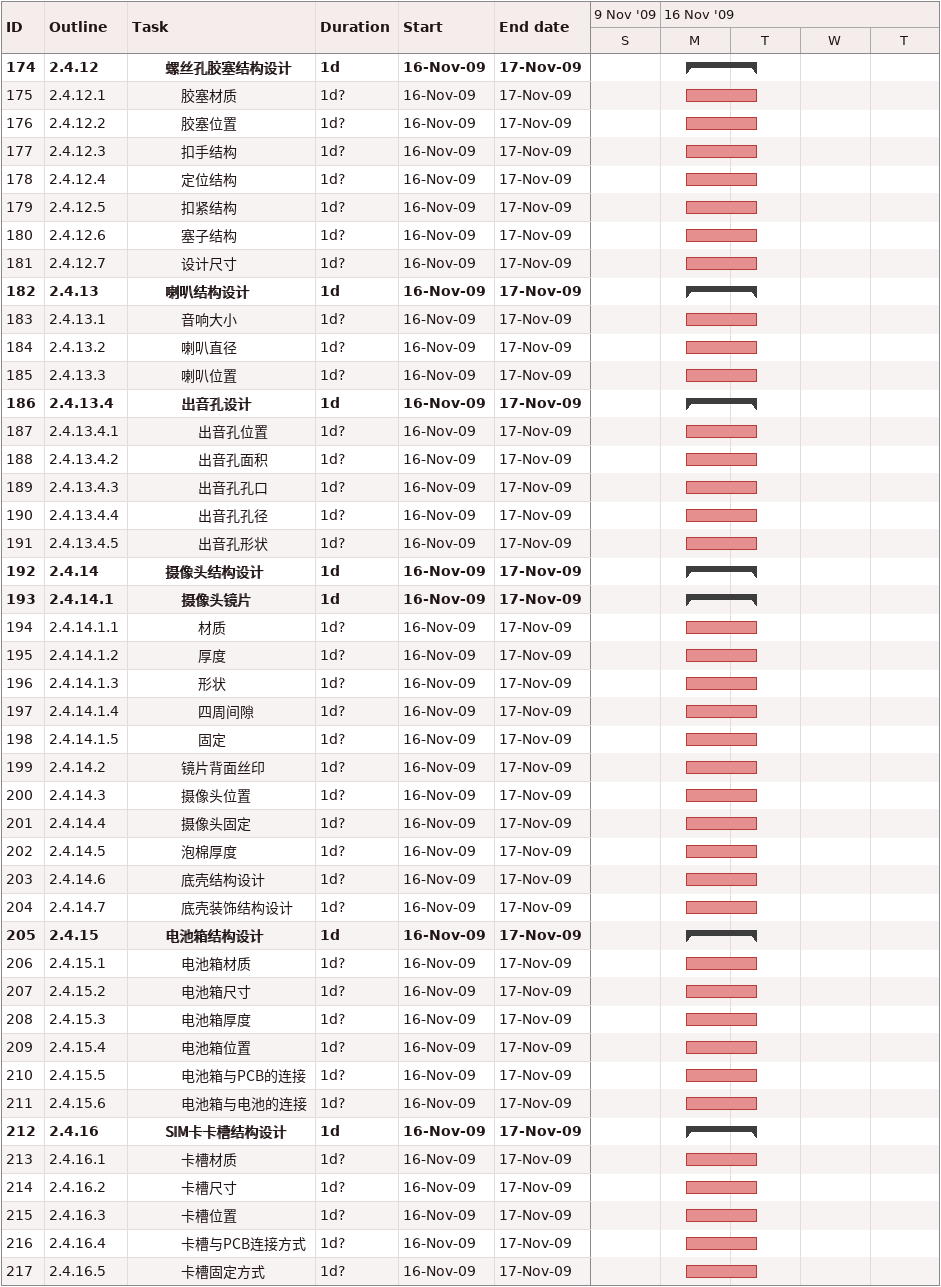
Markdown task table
| ID | WBS | Task | Duration | Start | Finish |
|---|---|---|---|---|---|
| 174 | 2.4.12 | **螺丝孔胶塞结构设计** | 1d | 2009-11-16 | 2009-11-17 |
| 175 | 2.4.12.1 | 胶塞材质 | 1d? | 2009-11-16 | 2009-11-17 |
| 176 | 2.4.12.2 | 胶塞位置 | 1d? | 2009-11-16 | 2009-11-17 |
| 177 | 2.4.12.3 | 扣手结构 | 1d? | 2009-11-16 | 2009-11-17 |
| 178 | 2.4.12.4 | 定位结构 | 1d? | 2009-11-16 | 2009-11-17 |
| 179 | 2.4.12.5 | 扣紧结构 | 1d? | 2009-11-16 | 2009-11-17 |
| 180 | 2.4.12.6 | 塞子结构 | 1d? | 2009-11-16 | 2009-11-17 |
| 181 | 2.4.12.7 | 设计尺寸 | 1d? | 2009-11-16 | 2009-11-17 |
| 182 | 2.4.13 | **喇叭结构设计** | 1d | 2009-11-16 | 2009-11-17 |
| 183 | 2.4.13.1 | 音响大小 | 1d? | 2009-11-16 | 2009-11-17 |
| 184 | 2.4.13.2 | 喇叭直径 | 1d? | 2009-11-16 | 2009-11-17 |
| 185 | 2.4.13.3 | 喇叭位置 | 1d? | 2009-11-16 | 2009-11-17 |
| 186 | 2.4.13.4 | **出音孔设计** | 1d | 2009-11-16 | 2009-11-17 |
| 187 | 2.4.13.4.1 | 出音孔位置 | 1d? | 2009-11-16 | 2009-11-17 |
| 188 | 2.4.13.4.2 | 出音孔面积 | 1d? | 2009-11-16 | 2009-11-17 |
| 189 | 2.4.13.4.3 | 出音孔孔口 | 1d? | 2009-11-16 | 2009-11-17 |
| 190 | 2.4.13.4.4 | 出音孔孔径 | 1d? | 2009-11-16 | 2009-11-17 |
| 191 | 2.4.13.4.5 | 出音孔形状 | 1d? | 2009-11-16 | 2009-11-17 |
| 192 | 2.4.14 | **摄像头结构设计** | 1d | 2009-11-16 | 2009-11-17 |
| 193 | 2.4.14.1 | **摄像头镜片** | 1d | 2009-11-16 | 2009-11-17 |
| 194 | 2.4.14.1.1 | 材质 | 1d? | 2009-11-16 | 2009-11-17 |
| 195 | 2.4.14.1.2 | 厚度 | 1d? | 2009-11-16 | 2009-11-17 |
| 196 | 2.4.14.1.3 | 形状 | 1d? | 2009-11-16 | 2009-11-17 |
| 197 | 2.4.14.1.4 | 四周间隙 | 1d? | 2009-11-16 | 2009-11-17 |
| 198 | 2.4.14.1.5 | 固定 | 1d? | 2009-11-16 | 2009-11-17 |
| 199 | 2.4.14.2 | 镜片背面丝印 | 1d? | 2009-11-16 | 2009-11-17 |
| 200 | 2.4.14.3 | 摄像头位置 | 1d? | 2009-11-16 | 2009-11-17 |
| 201 | 2.4.14.4 | 摄像头固定 | 1d? | 2009-11-16 | 2009-11-17 |
| 202 | 2.4.14.5 | 泡棉厚度 | 1d? | 2009-11-16 | 2009-11-17 |
| 203 | 2.4.14.6 | 底壳结构设计 | 1d? | 2009-11-16 | 2009-11-17 |
| 204 | 2.4.14.7 | 底壳装饰结构设计 | 1d? | 2009-11-16 | 2009-11-17 |
| 205 | 2.4.15 | **电池箱结构设计** | 1d | 2009-11-16 | 2009-11-17 |
| 206 | 2.4.15.1 | 电池箱材质 | 1d? | 2009-11-16 | 2009-11-17 |
| 207 | 2.4.15.2 | 电池箱尺寸 | 1d? | 2009-11-16 | 2009-11-17 |
| 208 | 2.4.15.3 | 电池箱厚度 | 1d? | 2009-11-16 | 2009-11-17 |
| 209 | 2.4.15.4 | 电池箱位置 | 1d? | 2009-11-16 | 2009-11-17 |
| 210 | 2.4.15.5 | 电池箱与PCB的连接 | 1d? | 2009-11-16 | 2009-11-17 |
| 211 | 2.4.15.6 | 电池箱与电池的连接 | 1d? | 2009-11-16 | 2009-11-17 |
| 212 | 2.4.16 | **SIM卡卡槽结构设计** | 1d | 2009-11-16 | 2009-11-17 |
| 213 | 2.4.16.1 | 卡槽材质 | 1d? | 2009-11-16 | 2009-11-17 |
| 214 | 2.4.16.2 | 卡槽尺寸 | 1d? | 2009-11-16 | 2009-11-17 |
| 215 | 2.4.16.3 | 卡槽位置 | 1d? | 2009-11-16 | 2009-11-17 |
| 216 | 2.4.16.4 | 卡槽与PCB连接方式 | 1d? | 2009-11-16 | 2009-11-17 |
| 217 | 2.4.16.5 | 卡槽固定方式 | 1d? | 2009-11-16 | 2009-11-17 |
